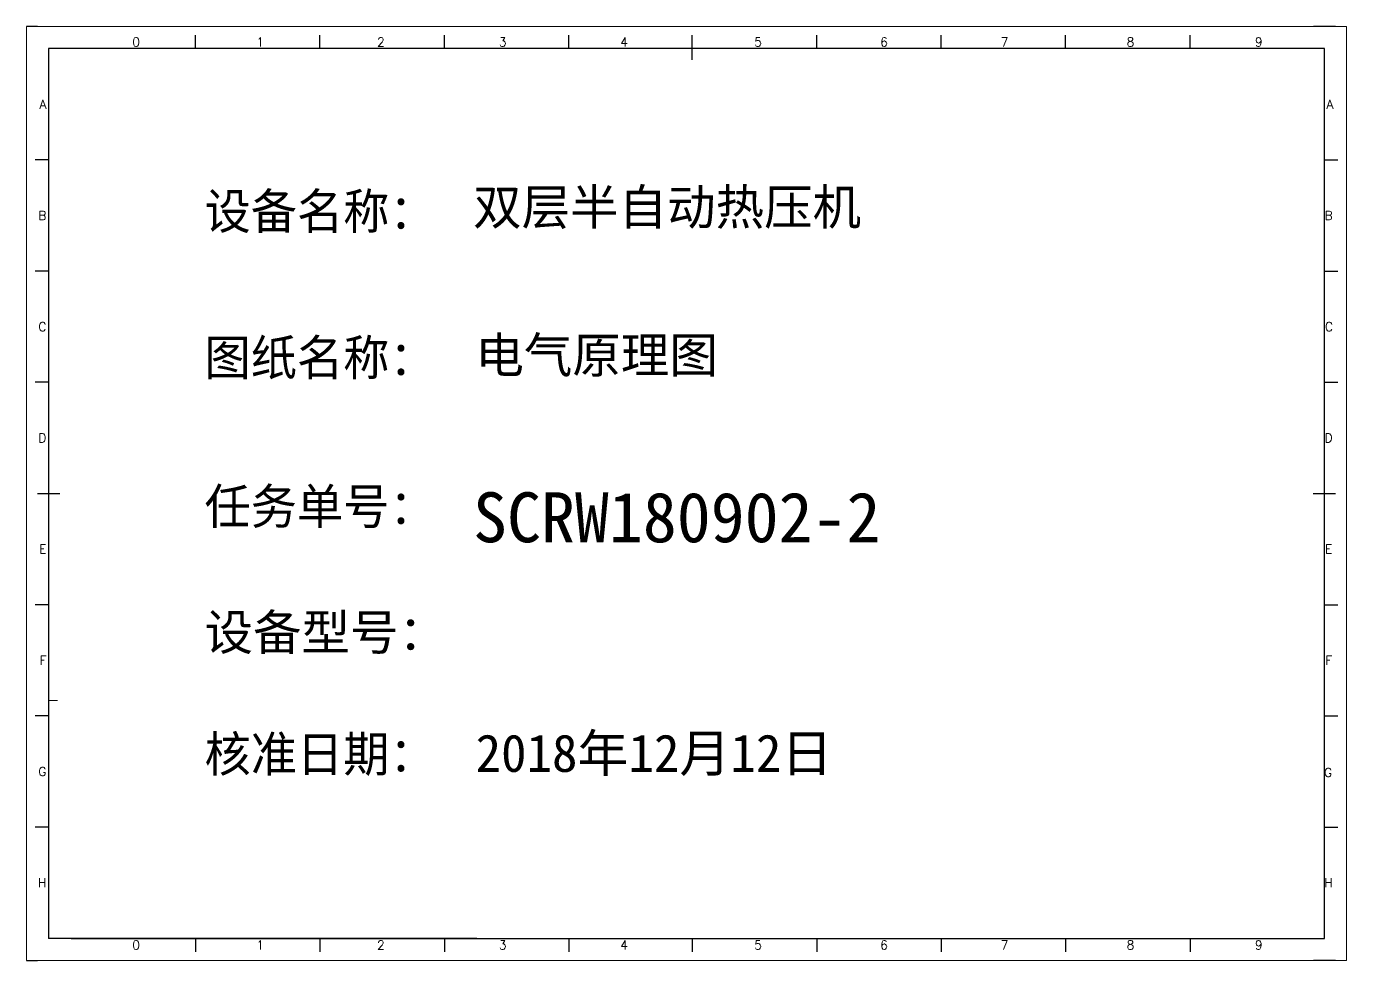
# Model space of a CAD drawing. Extents: x 33864 to 41687, y -3582 to -110.
# Drawn here: x 33864 to 34755, y -2912 to -2282 of the extents above; entities that cross this region are included whole.
import ezdxf
from ezdxf.enums import TextEntityAlignment as Align

# ---------------------------------------------------------------- set-up
doc = ezdxf.new("R2010")
doc.units = 0
doc.header["$MEASUREMENT"] = 0
doc.layers.add('AE_BOR', color=1, linetype='Continuous')
doc.layers.add('电气图内容', color=7, linetype='Continuous')
doc.styles.add('WD', font='romans.shx', dxfattribs={"bigfont": 'gbcbig.shx'})

msp = doc.modelspace()

# ---------------------------------------------------------------- linework, layer by layer
for p, q in [((34740.429, -2297.423), (33879.429, -2297.423)), ((33879.429, -2297.423), (33879.429, -2897.423)), ((34740.429, -2897.423), (34740.429, -2297.423)), ((33894.519, -2897.423), (34733.019, -2897.423)), ((34256.819, -2897.423), (34436.669, -2897.423)), ((34436.669, -2897.423), (34643.026, -2897.423))]:
    msp.add_line(p, q)
at = {"lineweight": 9, "ltscale": 0.1}
for p, q in [((33879.429, -2737.137), (33885.428, -2737.137)), ((34168.434, -2897.423), (34256.819, -2897.423)), ((34252.747, -2897.423), (34252.747, -2897.423)), ((34252.747, -2897.423), (34252.747, -2897.423)), ((34252.747, -2897.423), (34252.747, -2897.423)), ((34252.747, -2897.423), (34252.747, -2897.423))]:
    msp.add_line(p, q, dxfattribs=at)
at = {"color": 0, "ltscale": 2}
for p, q in [((34740.429, -2897.423), (34740.429, -2833.085)), ((34168.434, -2897.423), (33879.429, -2897.423)), ((34643.026, -2897.423), (34733.019, -2897.423)), ((34643.026, -2897.423), (34740.429, -2897.423))]:
    msp.add_line(p, q, dxfattribs=at)
at = {"layer": 'AE_BOR', "lineweight": 30}
for p, q in [((33872.019, -2282.423), (33864.419, -2282.423)), ((34748.019, -2282.423), (34733.019, -2282.423)), ((33864.419, -2912.423), (33872.019, -2912.423)), ((34748.019, -2912.423), (34733.019, -2912.423))]:
    msp.add_line(p, q, dxfattribs=at)
at = {"layer": 'AE_BOR', "color": 1, "lineweight": 15}
for p, q in [((33864.419, -2282.423), (34755.419, -2282.423)), ((33864.419, -2912.423), (33864.419, -2282.423)), ((34755.419, -2282.423), (34755.419, -2912.423)), ((34755.419, -2912.423), (33864.419, -2912.423))]:
    msp.add_line(p, q, dxfattribs=at)
at = {"layer": 'AE_BOR'}
for p, q in [((33978.519, -2297.423), (33978.519, -2288.423)), ((34062.519, -2297.423), (34062.519, -2288.423)), ((34146.519, -2297.423), (34146.519, -2288.423)), ((34230.519, -2297.423), (34230.519, -2288.423)), ((34313.769, -2297.423), (34313.769, -2288.423)), ((34397.769, -2297.423), (34397.769, -2288.423)), ((34481.769, -2297.423), (34481.769, -2288.423)), ((34565.769, -2297.423), (34565.769, -2288.423)), ((34649.769, -2297.423), (34649.769, -2288.423)), ((33879.429, -2372.423), (33870.429, -2372.423)), ((34740.429, -2372.423), (34749.429, -2372.423)), ((33879.429, -2447.423), (33870.429, -2447.423)), ((34740.429, -2447.423), (34749.429, -2447.423)), ((33879.429, -2522.423), (33870.429, -2522.423)), ((34740.429, -2522.423), (34749.429, -2522.423)), ((33879.429, -2672.423), (33870.429, -2672.423)), ((34740.429, -2672.423), (34749.429, -2672.423)), ((33879.429, -2747.423), (33870.429, -2747.423)), ((34740.429, -2747.423), (34749.429, -2747.423)), ((33879.429, -2822.423), (33870.429, -2822.423)), ((34740.429, -2822.423), (34749.429, -2822.423)), ((33978.519, -2897.423), (33978.519, -2906.423)), ((34062.519, -2897.423), (34062.519, -2906.423)), ((34146.519, -2897.423), (34146.519, -2906.423)), ((34230.519, -2897.423), (34230.519, -2906.423)), ((34313.769, -2897.423), (34313.769, -2906.423)), ((34397.769, -2897.423), (34397.769, -2906.423)), ((34481.769, -2897.423), (34481.769, -2906.423)), ((34565.769, -2897.423), (34565.769, -2906.423)), ((34649.769, -2897.423), (34649.769, -2906.423))]:
    msp.add_line(p, q, dxfattribs=at)
at = {"layer": 'AE_BOR', "color": 2, "lineweight": 30}
for p, q in [((34313.769, -2304.923), (34313.769, -2289.923)), ((33871.929, -2597.423), (33886.929, -2597.423)), ((34732.929, -2597.423), (34747.929, -2597.423)), ((34313.769, -2897.423), (34313.769, -2904.923))]:
    msp.add_line(p, q, dxfattribs=at)

# ---------------------------------------------------------------- texts
at = {"color": 3, "lineweight": 211, "insert": (34167.42, -2492.079), "char_height": 24, "width": 310.33904, "attachment_point": 1}
msp.add_mtext('{\\fSimSun|b1|i0|c134|p2;\\C256;电气原理图}', dxfattribs=at)
at = {"layer": 'AE_BOR', "style": 'WD'}
for s, p in [('0', (33938.429, -2295.923)), ('1', (34022.206, -2295.923)), ('2', (34103.655, -2295.923)), ('3', (34185.854, -2295.923)), ('4', (34267.757, -2295.923)), ('5', (34358.204, -2295.923)), ('6', (34443.239, -2295.923)), ('7', (34524.532, -2295.923)), ('8', (34609.521, -2295.923)), ('9', (34696.114, -2295.923)), ('0', (33938.429, -2904.923)), ('1', (34022.206, -2904.923)), ('2', (34103.655, -2904.923)), ('3', (34185.854, -2904.923)), ('4', (34267.757, -2904.923)), ('5', (34358.204, -2904.923)), ('6', (34443.239, -2904.923)), ('7', (34524.532, -2904.923)), ('8', (34609.521, -2904.923)), ('9', (34696.114, -2904.923))]:
    msp.add_text(s, height=6, dxfattribs=at).set_placement(p, align=Align.CENTER)
for s, p in [('A', (33877.929, -2334.923)), ('A', (34746.501, -2334.923)), ('B', (33877.929, -2409.923)), ('B', (34745.929, -2409.923)), ('C', (33877.929, -2484.923)), ('C', (34746.215, -2484.923)), ('D', (33877.929, -2559.923)), ('D', (34745.929, -2559.923)), ('E', (33877.929, -2634.923)), ('E', (34745.644, -2634.923)), ('F', (33877.929, -2709.923)), ('F', (34745.644, -2709.923)), ('F', (34745.644, -2709.923)), ('G', (33877.929, -2784.923)), ('G', (34745.644, -2785.58)), ('H', (33877.929, -2859.923)), ('H', (34745.929, -2859.923))]:
    msp.add_text(s, height=6, dxfattribs=at).set_placement(p, align=Align.MIDDLE_RIGHT)
at = {"layer": '电气图内容', "color": 7, "attachment_point": 1}
for s, insert, char_height in [('设备名称：', (33984.628, -2395.049), 24), ('{\\f宋体|b0|i0|c134|p2;双层半自动热压机}', (34165.882, -2392.222), 24), ('图纸名称：', (33984.628, -2493.775), 24), ('任务单号：', (33984.628, -2594.147), 24), ('SCRW180902-2', (34165.882, -2596.631), 33.6798), ('{\\f宋体|b0|i0|c134|p2;设备型号：}', (33984.628, -2679.01), 24), ('核准日期：', (33984.628, -2761.113), 24), ('{\\fKaiTi_GB2312|b0|i0|c134|p49;\\C256;2018\\fSimSun|b0|i0|c134|p2;年\\fKaiTi_GB2312|b0|i0|c134|p49;12\\fSimSun|b0|i0|c134|p2;月\\fKaiTi_GB2312|b0|i0|c134|p49;12\\fSimSun|b0|i0|c134|p2;日}', (34167.588, -2759.889), 25.25985)]:
    msp.add_mtext(s, dxfattribs=dict(at, insert=insert, char_height=char_height))

doc.saveas('drawing.dxf')
